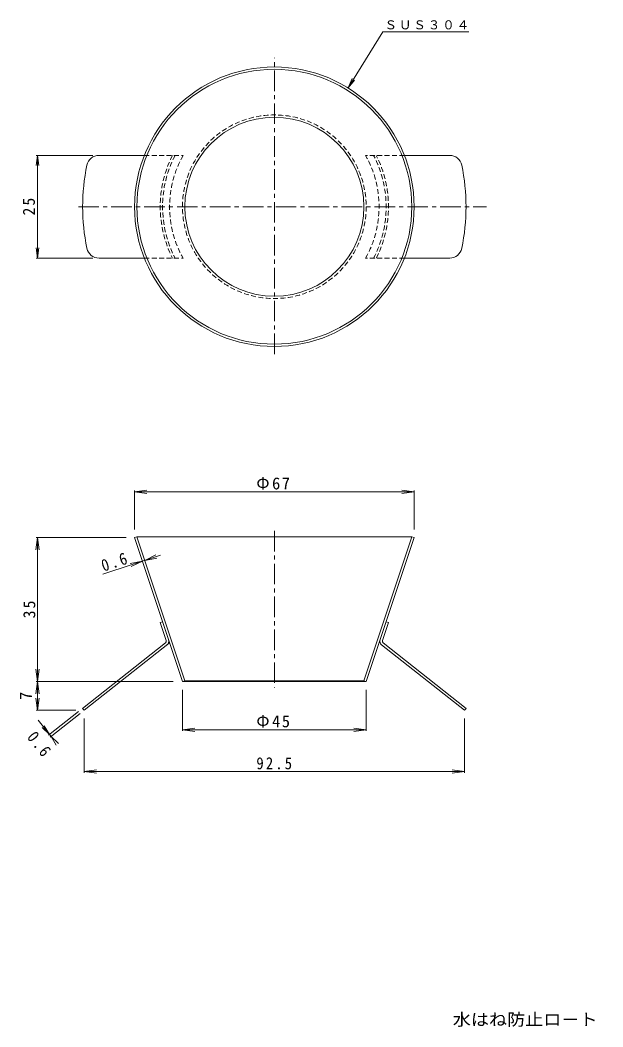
# Model space of a CAD drawing. Units: millimetres on the paper, enlarged 2 times, with parts at other scales. Extents: x -337 to 361, y -277 to 219.
# Drawn here: x -336.5 to -53.1, y -277.5 to 212.4 of the extents above; entities that cross this region are included whole.
import ezdxf
from ezdxf.enums import TextEntityAlignment as Align

# ---------------------------------------------------------------- set-up
doc = ezdxf.new("R2010")
doc.units = ezdxf.units.MM
doc.header["$LTSCALE"] = 2
doc.linetypes.add('CHAIN1', pattern=[8, 5, -1, 1, -1])
doc.linetypes.add('DASHED1', pattern=[1.8, 1.2, -0.6])
doc.layers.add('F-4_F-4ﾚｲﾔ', color=2, linetype='Continuous', lineweight=9)
doc.layers.add('F-F_F-Fﾚｲﾔ', color=7, linetype='Continuous', lineweight=9)
doc.layers.add('F-5_F-5ﾚｲﾔ', color=2, linetype='Continuous')
doc.styles.add('ＭＳ ゴシック', font='')
doc.styles.get('ＭＳ ゴシック').set_extended_font_data('MS Gothic')

msp = doc.modelspace()

# ---------------------------------------------------------------- linework, layer by layer
at = {"layer": 'F-4_F-4ﾚｲﾔ', "color": 7}
for p, q in [((-177.052, 179.366), (-160.147, 206.618)), ((-160.147, 206.618), (-118.274, 206.618)), ((-177.052, 179.366), (-174.993, 183.923)), ((-177.052, 179.366), (-173.884, 183.235)), ((-328.087, 146.581), (-328.739, 141.623)), ((-301.178, 146.581), (-328.687, 146.581)), ((-328.087, 96.581), (-328.087, 146.581)), ((-328.087, 146.581), (-327.434, 141.623)), ((-328.087, 96.581), (-328.739, 101.538)), ((-328.087, 96.581), (-327.434, 101.538)), ((-301.178, 96.581), (-328.687, 96.581))]:
    msp.add_line(p, q, dxfattribs=at)
at = {"layer": 'F-4_F-4ﾚｲﾔ', "linetype": 'CHAIN1'}
for p, q in [((-212.896, 49.854), (-212.896, 194.09)), ((-308.207, 121.581), (-109.758, 121.581)), ((-212.896, -36.113), (-212.896, -112.359))]:
    msp.add_line(p, q, dxfattribs=at)
at = {"layer": 'F-4_F-4ﾚｲﾔ'}
for p, q in [((-298.178, 146.581), (-276.134, 146.581)), ((-127.613, 146.581), (-149.658, 146.581)), ((-298.178, 96.581), (-276.134, 96.581)), ((-127.613, 96.581), (-149.658, 96.581)), ((-279.758, -39.061), (-280.896, -39.441)), ((-279.758, -39.061), (-146.034, -39.061)), ((-256.424, -109.061), (-279.758, -39.061)), ((-169.368, -109.061), (-146.034, -39.061)), ((-146.034, -39.061), (-144.896, -39.441)), ((-168.229, -109.441), (-144.896, -39.441)), ((-268.407, -80.701), (-267.269, -80.322)), ((-265.467, -89.522), (-268.407, -80.701)), ((-160.325, -89.522), (-157.384, -80.701)), ((-157.384, -80.701), (-158.523, -80.322)), ((-265.796, -90.623), (-306.14, -122.499)), ((-263.84, -90.607), (-305.396, -123.441)), ((-160.74, -91.565), (-120.396, -123.441)), ((-159.996, -90.623), (-119.652, -122.499)), ((-257.563, -109.441), (-168.229, -109.441)), ((-169.368, -109.061), (-256.424, -109.061)), ((-169.368, -109.061), (-168.229, -109.441)), ((-306.14, -122.499), (-305.396, -123.441)), ((-119.652, -122.499), (-120.396, -123.441))]:
    msp.add_line(p, q, dxfattribs=at)
at = {"layer": 'F-4_F-4ﾚｲﾔ', "linetype": 'DASHED1'}
for p, q in [((-276.134, 146.581), (-257.284, 146.581)), ((-149.658, 146.581), (-168.507, 146.581)), ((-276.134, 96.581), (-257.284, 96.581)), ((-149.658, 96.581), (-168.508, 96.581))]:
    msp.add_line(p, q, dxfattribs=at)
at = {"layer": 'F-4_F-4ﾚｲﾔ'}
msp.add_lwpolyline([(-256.424, -109.061), (-257.563, -109.441), (-280.896, -39.441)], dxfattribs=at)
for radius in [68, 66.862, 43.528]:
    msp.add_circle((-212.896, 121.581), radius, dxfattribs=at)
at = {"layer": 'F-4_F-4ﾚｲﾔ', "linetype": 'DASHED1'}
msp.add_circle((-212.896, 121.581), 44.667, dxfattribs=at)
at = {"layer": 'F-4_F-4ﾚｲﾔ'}
for centre, radius, start, end in [((-298.178, 140.581), 6, 90, 168.21138), ((-127.613, 140.581), 6, 11.78862, 90), ((-207.14, 121.581), 99, 168.21141, 191.78859), ((-218.652, 121.581), 99, 348.21141, 11.78859), ((-298.178, 102.581), 6, 191.78862, 270), ((-127.613, 102.581), 6, 270, 348.21138), ((-266.416, -89.838), 1, 308.31253, 18.43431), ((-266.416, -89.838), 2.2, 308.31253, 18.43431), ((-159.376, -89.838), 2.2, 161.56569, 231.68747), ((-159.376, -89.838), 1, 161.56569, 231.68747)]:
    msp.add_arc(centre, radius, start, end, dxfattribs=at)
at = {"layer": 'F-4_F-4ﾚｲﾔ', "linetype": 'DASHED1'}
for radius, start, end in [(55.511, 153.2334, 206.76668), (54.373, 152.62676, 207.37349), (50.944, 150.61148, 209.38879), (50.944, 330.61121, 29.38852), (54.373, 332.62651, 27.37324), (55.511, 333.23332, 26.7666)]:
    msp.add_arc((-212.896, 121.581), radius, start, end, dxfattribs=at)
at = {"layer": 'F-F_F-Fﾚｲﾔ'}
for p, q in [((-280.896, -17.166), (-274.947, -16.383)), ((-280.896, -35.441), (-280.896, -16.566)), ((-280.896, -17.166), (-274.947, -17.949)), ((-280.896, -17.166), (-144.896, -17.166)), ((-144.896, -17.166), (-150.845, -16.383)), ((-144.896, -17.166), (-150.845, -17.949)), ((-144.896, -35.441), (-144.896, -16.566)), ((-328.087, -39.441), (-328.87, -45.389)), ((-284.896, -39.441), (-328.687, -39.441)), ((-328.087, -39.441), (-327.304, -45.389)), ((-328.087, -123.441), (-328.087, -39.441)), ((-268.323, -47.965), (-296.265, -57.278)), ((-275.943, -50.505), (-270.547, -47.88)), ((-277.082, -50.884), (-282.973, -52.022)), ((-277.082, -50.884), (-282.477, -53.508)), ((-275.943, -50.505), (-270.052, -49.366)), ((-327.304, -115.389), (-328.87, -103.492)), ((-328.87, -115.389), (-327.304, -103.492)), ((-262.184, -109.441), (-328.687, -109.441)), ((-328.087, -123.441), (-328.87, -117.492)), ((-328.087, -123.441), (-327.304, -117.492)), ((-257.563, -113.441), (-257.563, -133.515)), ((-168.229, -113.441), (-168.229, -133.515)), ((-309.396, -123.441), (-328.687, -123.441)), ((-308.112, -124.057), (-322.749, -135.622)), ((-307.368, -124.998), (-322.005, -136.563)), ((-321.534, -136.191), (-327.776, -128.291)), ((-322.278, -135.25), (-325.863, -131.765)), ((-322.278, -135.25), (-324.839, -130.956)), ((-305.396, -127.441), (-305.396, -153.845)), ((-257.563, -132.915), (-251.614, -132.132)), ((-168.229, -132.915), (-174.178, -132.132)), ((-120.396, -127.441), (-120.396, -153.845)), ((-321.534, -136.191), (-317.949, -139.676)), ((-321.534, -136.191), (-318.973, -140.486)), ((-257.563, -132.915), (-168.229, -132.915)), ((-257.563, -132.915), (-251.614, -133.698)), ((-168.229, -132.915), (-174.178, -133.698)), ((-305.396, -153.245), (-299.447, -152.462)), ((-305.396, -153.245), (-120.396, -153.245)), ((-305.396, -153.245), (-299.447, -154.028)), ((-120.396, -153.245), (-126.345, -152.462)), ((-120.396, -153.245), (-126.345, -154.028))]:
    msp.add_line(p, q, dxfattribs=at)

# ---------------------------------------------------------------- texts
at = {"layer": 'F-4_F-4ﾚｲﾔ', "color": 7, "insert": (-159.274, 207.82), "char_height": 4.399, "attachment_point": 7, "style": 'ＭＳ ゴシック'}
msp.add_mtext('\\T1.17;ＳＵＳ３０４', dxfattribs=at)
at = {"layer": 'F-4_F-4ﾚｲﾔ', "insert": (-329.287, 117.331), "char_height": 5.865, "attachment_point": 7, "rotation": 90, "style": 'ＭＳ ゴシック'}
msp.add_mtext('\\T1.27;\\W0.95;25', dxfattribs=at)
at = {"layer": 'F-5_F-5ﾚｲﾔ', "style": 'ＭＳ ゴシック', "width": 1.1}
msp.add_text('水はね防止ロ－ト\u3000ＨＰ－２－５０', height=5.865, dxfattribs=at).set_placement((-126.1, -278.6), align=Align.BOTTOM_LEFT)
at = {"layer": 'F-F_F-Fﾚｲﾔ', "color": 2, "style": 'ＭＳ ゴシック'}
msp.add_text('7', height=5.865, rotation=90, dxfattribs=at).set_placement((-329.087, -118.441), align=Align.BOTTOM_LEFT)
at = {"layer": 'F-F_F-Fﾚｲﾔ', "color": 2, "char_height": 5.865, "attachment_point": 7, "style": 'ＭＳ ゴシック'}
for s, insert in [('\\T1.19;Φ67', (-221.646, -16.166)), ('\\T1.19;Φ45', (-221.646, -131.915)), ('\\T1.28;\\W0.9;92.5', (-221.646, -152.245))]:
    msp.add_mtext(s, dxfattribs=dict(at, insert=insert))
for s, insert, rotation in [('\\T1.27;\\W0.9;0.6', (-295.904, -56.104), 18.435), ('\\T1.27;\\W0.95;35', (-329.087, -78.691), 90), ('\\T1.27;\\W0.9;0.6', (-333.571, -136.653), 308.312)]:
    msp.add_mtext(s, dxfattribs=dict(at, insert=insert, rotation=rotation))

doc.saveas('drawing.dxf')
